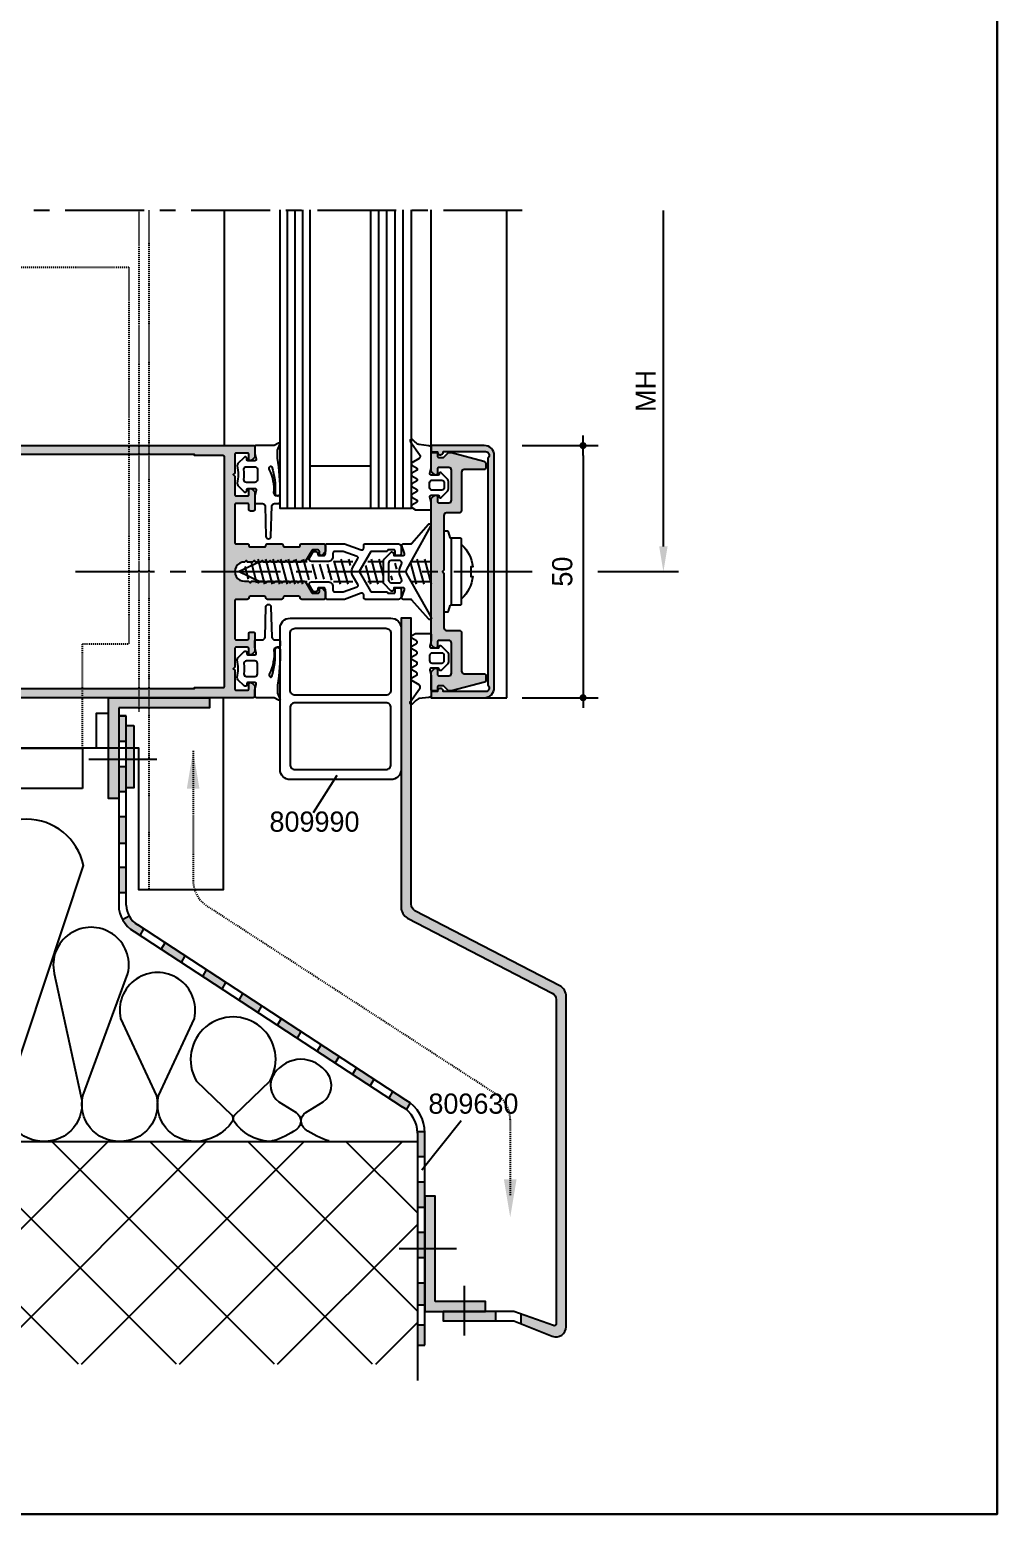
# Model space of a CAD drawing. Header units: millimetres. Extents: x -153 to 2280, y 0 to 724.
# Drawn here: x 1264 to 1360, y 397 to 544.2 of the extents above; entities that cross this region are included whole.
import ezdxf

# ---------------------------------------------------------------- set-up
doc = ezdxf.new("R2010")
doc.units = ezdxf.units.MM
doc.header["$LTSCALE"] = 0.025
doc.header["$MEASUREMENT"] = 0
doc.linetypes.add('CENTER', pattern=[2, 1.25, -0.25, 0.25, -0.25])
doc.linetypes.add('HIDDEN', pattern=[0.375, 0.25, -0.125])
doc.layers.get('0').update_dxf_attribs({"lineweight": 5})
for name, color, linetype in [('ASSI', 1, 'CENTER'), ('FILL', 253, 'Continuous'), ('FINE', 7, 'Continuous'), ('GOMMA', 80, 'Continuous'), ('GROSSA', 8, 'Continuous'), ('MARCHIO', 7, 'Continuous'), ('MURO', 5, 'Continuous'), ('NASCOSTA', 7, 'HIDDEN'), ('QUOTE', 254, 'Continuous'), ('TESTO', 2, 'Continuous'), ('TRATTEGGI', 140, 'Continuous'), ('VETRO', 140, 'Continuous')]:
    doc.layers.add(name, color=color, linetype=linetype)
doc.styles.add('Aluk Text', font='GOTHIC.TTF')
doc.styles.get("Standard").update_dxf_attribs({"font": 'arial.ttf'})
doc.dimstyles.new('SCALA_1-2$0', dxfattribs={"dimtxt": 2, "dimasz": 1, "dimexe": 1.5, "dimexo": 1.5, "dimgap": 1, "dimtad": 3, "dimlfac": 2, "dimdsep": 46, "dimtxsty": 'Standard', "dimblk1": 'PUNTO', "dimblk2": 'PUNTO', "dimsah": 1, "dimcen": 0, "dimclrt": 2, "dimaunit": 1, "dimadec": 0, "dimazin": 0, "dimtfac": 0.7, "dimtmove": 0, "dimatfit": 3, "dimldrblk": 'PUNTO', "dimfxl": 1, "dimtolj": 2, "dimarcsym": 0})

# ---------------------------------------------------------------- blocks, each defined once
blk = doc.blocks.new('k0855')
at = {"layer": 'GROSSA'}
blk.add_lwpolyline([(11.65, 0.8, -0.414214), (11.15, 0.3), (0.3, 0.3), (0, 0), (-0.3, 0.3), (-11.15, 0.3, -0.414214), (-11.65, 0.8), (-11.65, 3.3, 0.414214), (-12.15, 3.8), (-19.75, 3.8, -0.414214), (-20.25, 4.3), (-20.25, 8.3, 0.414214), (-20.55, 8.6), (-21.6, 8.6, 0.339454), (-21.89, 8.38), (-23.65, 1.8), (-23.65, 1.24), (-22.65, 0.24), (-22.65, -0.7, -0.414214), (-22.95, -1), (-23.5, -1, 0.414214), (-23.65, -1.15), (-23.65, -2.05, 0.414214), (-23.5, -2.2), (-19.97, -2.2, 0.198912), (-19.76, -2.11), (-19.24, -1.59, 0.198912), (-19.15, -1.38), (-19.15, -1.3, 0.414214), (-19.45, -1), (-20.35, -1, -0.414214), (-20.65, -0.7), (-20.65, 1.3, -0.414214), (-20.15, 1.8), (-14.15, 1.8, -0.414214), (-13.65, 1.3), (-13.65, -0.7, -0.414214), (-13.95, -1), (-14.85, -1, 0.414214), (-15.15, -1.3), (-15.15, -1.48, 0.198912), (-15.06, -1.69), (-14.64, -2.11, 0.198912), (-14.43, -2.2), (14.43, -2.2, 0.198912), (14.64, -2.11), (15.06, -1.69, 0.198912), (15.15, -1.48), (15.15, -1.3, 0.414214), (14.85, -1), (13.95, -1, -0.414214), (13.65, -0.7), (13.65, 1.3, -0.414214), (14.15, 1.8), (20.14, 1.8, -0.414214), (20.64, 1.3), (20.64, -0.7, -0.414214), (20.34, -1), (19.44, -1, 0.414214), (19.14, -1.3), (19.14, -1.38, 0.198912), (19.23, -1.59), (19.75, -2.11, 0.198912), (19.96, -2.2), (23.49, -2.2, 0.414214), (23.64, -2.05), (23.64, -1.15, 0.414214), (23.49, -1), (22.94, -1, -0.414214), (22.64, -0.7), (22.64, 0.24), (23.64, 1.24), (23.64, 1.8), (21.91, 8.23, 0.339454), (21.43, 8.6), (20.54, 8.6, 0.414214), (20.24, 8.3), (20.24, 4.3, -0.414214), (19.74, 3.8), (12.15, 3.8, 0.414214), (11.65, 3.3)], format="xyb", close=True, dxfattribs=at)
blk = doc.blocks.new('PUNTO')
blk.add_line((-1, 0), (1, 0))
at = {"const_width": 0.35}
blk.add_lwpolyline([(-0.175, 0, 1), (0.175, 0, 1)], format="xyb", close=True, dxfattribs=at)
blk = doc.blocks.new('*D48')
at = {"layer": 'Defpoints', "color": 0, "transparency": 16777216}
for p in [(1311.37, 502.97), (1311.37, 477.97), (1318.92, 477.97)]:
    blk.add_point(p, dxfattribs=at)
at = {"layer": 'QUOTE', "color": 0, "lineweight": -2, "transparency": 16777216}
for p, q in [((1312.87, 502.97), (1320.42, 502.97)), ((1318.92, 501.97), (1318.92, 478.97)), ((1312.87, 477.97), (1320.42, 477.97))]:
    blk.add_line(p, q, dxfattribs=at)
for p, rotation in [((1318.92, 502.97), 90), ((1318.92, 477.97), 270)]:
    blk.add_blockref('PUNTO', p, dxfattribs=dict(at, rotation=rotation))
at = {"layer": 'QUOTE', "color": 2, "transparency": 16777216, "insert": (1316.87, 490.47), "char_height": 2, "attachment_point": 5, "rotation": 90, "style": 'Aluk Text'}
blk.add_mtext('\\A2;50', dxfattribs=at)

msp = doc.modelspace()

# ---------------------------------------------------------------- hatches: boundary and pattern name
at = {"layer": 'FILL'}
h = msp.add_hatch(color=256, dxfattribs=at)
edge = h.paths.add_edge_path()
edge.add_arc((1293.219, 493.065), 0.155, 1.8558, 88.26418, ccw=False)
edge.add_line((1293.373, 493.07), (1293.373, 492.482))
edge.add_arc((1293.223, 492.482), 0.15, 315, 360, ccw=False)
edge.add_line((1293.329, 492.376), (1293.067, 492.114))
edge.add_arc((1292.945, 492.236), 0.173, 185.31606, 315, ccw=False)
edge.add_line((1292.773, 492.22), (1292.773, 492.47))
edge.add_arc((1292.623, 492.47), 0.15, 360, 450)
edge.add_line((1292.623, 492.62), (1292.139, 492.62))
edge.add_arc((1292.139, 492.47), 0.15, 90, 150)
edge.add_line((1292.009, 492.545), (1291.403, 491.495))
edge.add_line((1291.403, 491.495), (1291.273, 491.42))
edge.add_line((1291.273, 491.42), (1291.225, 491.42))
edge.add_line((1291.225, 491.42), (1291.075, 491.57))
edge.add_line((1291.075, 491.57), (1290.925, 491.42))
edge.add_line((1290.925, 491.42), (1290.428, 491.42))
edge.add_line((1290.428, 491.42), (1290.278, 491.57))
edge.add_line((1290.278, 491.57), (1290.128, 491.42))
edge.add_line((1290.128, 491.42), (1289.633, 491.42))
edge.add_line((1289.633, 491.42), (1289.483, 491.57))
edge.add_line((1289.483, 491.57), (1289.333, 491.42))
edge.add_line((1289.333, 491.42), (1288.838, 491.42))
edge.add_line((1288.838, 491.42), (1288.688, 491.57))
edge.add_line((1288.688, 491.57), (1288.538, 491.42))
edge.add_line((1288.538, 491.42), (1288.043, 491.42))
edge.add_line((1288.043, 491.42), (1287.893, 491.57))
edge.add_line((1287.893, 491.57), (1287.743, 491.42))
edge.add_line((1287.743, 491.42), (1287.248, 491.42))
edge.add_line((1287.248, 491.42), (1287.098, 491.57))
edge.add_line((1287.098, 491.57), (1286.948, 491.42))
edge.add_line((1286.948, 491.42), (1286.453, 491.42))
edge.add_line((1286.453, 491.42), (1286.303, 491.57))
edge.add_line((1286.303, 491.57), (1286.153, 491.42))
edge.add_line((1286.153, 491.42), (1285.658, 491.42))
edge.add_line((1285.658, 491.42), (1285.508, 491.57))
edge.add_line((1285.508, 491.57), (1285.358, 491.419))
edge.add_arc((1285.324, 490.47), 0.95, 87.94461, 272.05539)
edge.add_line((1285.358, 489.52), (1285.756, 489.52))
edge.add_line((1285.756, 489.52), (1285.906, 489.37))
edge.add_line((1285.906, 489.37), (1286.056, 489.52))
edge.add_line((1286.056, 489.52), (1286.551, 489.52))
edge.add_line((1286.551, 489.52), (1286.701, 489.37))
edge.add_line((1286.701, 489.37), (1286.851, 489.52))
edge.add_line((1286.851, 489.52), (1287.346, 489.52))
edge.add_line((1287.346, 489.52), (1287.496, 489.37))
edge.add_line((1287.496, 489.37), (1287.646, 489.52))
edge.add_line((1287.646, 489.52), (1288.141, 489.52))
edge.add_line((1288.141, 489.52), (1288.291, 489.37))
edge.add_line((1288.291, 489.37), (1288.441, 489.52))
edge.add_line((1288.441, 489.52), (1288.936, 489.52))
edge.add_line((1288.936, 489.52), (1289.086, 489.37))
edge.add_line((1289.086, 489.37), (1289.236, 489.52))
edge.add_line((1289.236, 489.52), (1289.731, 489.52))
edge.add_line((1289.731, 489.52), (1289.881, 489.37))
edge.add_line((1289.881, 489.37), (1290.031, 489.52))
edge.add_line((1290.031, 489.52), (1290.526, 489.52))
edge.add_line((1290.526, 489.52), (1290.676, 489.37))
edge.add_line((1290.676, 489.37), (1290.826, 489.52))
edge.add_line((1290.826, 489.52), (1291.273, 489.52))
edge.add_arc((1291.273, 489.37), 0.15, 30, 90, ccw=False)
edge.add_line((1291.403, 489.445), (1292.009, 488.395))
edge.add_arc((1292.139, 488.47), 0.15, 210, 270)
edge.add_line((1292.139, 488.32), (1292.623, 488.32))
edge.add_arc((1292.623, 488.47), 0.15, 270, 360)
edge.add_line((1292.773, 488.47), (1292.773, 488.72))
edge.add_arc((1292.946, 488.703), 0.173, 45.42337, 174.26057, ccw=False)
edge.add_line((1293.067, 488.826), (1293.329, 488.564))
edge.add_arc((1293.223, 488.458), 0.15, 0, 45, ccw=False)
edge.add_line((1293.373, 488.458), (1293.373, 487.87))
edge.add_arc((1293.223, 487.87), 0.15, 270.11656, 360, ccw=False)
edge.add_line((1293.223, 487.72), (1291.022, 487.72))
edge.add_arc((1291.022, 487.87), 0.15, 180, 270, ccw=False)
edge.add_arc((1290.722, 487.87), 0.15, 0, 90)
edge.add_line((1290.722, 488.02), (1289.322, 488.02))
edge.add_arc((1289.322, 487.87), 0.15, 90, 180)
edge.add_arc((1289.022, 487.87), 0.15, -90, 0, ccw=False)
edge.add_line((1289.022, 487.72), (1287.622, 487.72))
edge.add_arc((1287.622, 487.87), 0.15, 180, 270, ccw=False)
edge.add_arc((1287.322, 487.87), 0.15, 0, 90)
edge.add_line((1287.322, 488.02), (1285.923, 488.02))
edge.add_arc((1285.923, 487.87), 0.15, 90, 180)
edge.add_arc((1285.623, 487.87), 0.15, -90, 0, ccw=False)
edge.add_line((1285.623, 487.72), (1284.523, 487.72))
edge.add_arc((1284.523, 487.57), 0.15, 90, 180)
edge.add_line((1284.373, 487.57), (1284.373, 483.87))
edge.add_arc((1284.523, 483.87), 0.15, 180, 270)
edge.add_line((1284.523, 483.72), (1285.623, 483.72))
edge.add_arc((1285.623, 483.87), 0.15, 270, 360)
edge.add_line((1285.773, 483.87), (1285.773, 484.32))
edge.add_arc((1285.923, 484.32), 0.15, 90, 180, ccw=False)
edge.add_line((1285.923, 484.47), (1286.223, 484.47))
edge.add_arc((1286.223, 484.32), 0.15, 0, 90, ccw=False)
edge.add_line((1286.373, 484.32), (1286.373, 482.632))
edge.add_arc((1286.223, 482.632), 0.15, 315, 360, ccw=False)
edge.add_line((1286.329, 482.526), (1286.067, 482.264))
edge.add_arc((1285.961, 482.37), 0.15, 270, 315, ccw=False)
edge.add_line((1285.961, 482.22), (1285.923, 482.22))
edge.add_arc((1285.923, 482.37), 0.15, 180, 270, ccw=False)
edge.add_line((1285.773, 482.37), (1285.773, 482.82))
edge.add_arc((1285.623, 482.82), 0.15, 0, 90)
edge.add_line((1285.623, 482.97), (1284.523, 482.97))
edge.add_arc((1284.523, 482.82), 0.15, 90, 180)
edge.add_line((1284.373, 482.82), (1284.373, 480.994))
edge.add_line((1284.373, 480.994), (1284.223, 480.845))
edge.add_line((1284.223, 480.845), (1284.373, 480.696))
edge.add_line((1284.373, 480.696), (1284.373, 478.87))
edge.add_arc((1284.523, 478.87), 0.15, 180, 270)
edge.add_line((1284.523, 478.72), (1285.623, 478.72))
edge.add_arc((1285.623, 478.87), 0.15, 270, 360)
edge.add_line((1285.773, 478.87), (1285.773, 479.32))
edge.add_arc((1285.923, 479.32), 0.15, 90, 180, ccw=False)
edge.add_line((1285.923, 479.47), (1285.961, 479.47))
edge.add_arc((1285.961, 479.32), 0.15, 45, 90, ccw=False)
edge.add_line((1286.067, 479.426), (1286.329, 479.164))
edge.add_arc((1286.223, 479.058), 0.15, 0, 45, ccw=False)
edge.add_line((1286.373, 479.058), (1286.373, 478.12))
edge.add_arc((1286.223, 478.12), 0.15, -90, 0, ccw=False)
edge.add_line((1286.223, 477.97), (1231.873, 477.97))
edge.add_arc((1231.873, 478.47), 0.5, 180, 270, ccw=False)
edge.add_line((1231.373, 478.47), (1231.373, 502.47))
edge.add_arc((1231.873, 502.47), 0.5, 90, 180, ccw=False)
edge.add_line((1231.873, 502.97), (1286.223, 502.97))
edge.add_arc((1286.223, 502.82), 0.15, 0, 90, ccw=False)
edge.add_line((1286.373, 502.82), (1286.373, 501.882))
edge.add_arc((1286.223, 501.882), 0.15, -45, 0, ccw=False)
edge.add_line((1286.329, 501.776), (1286.067, 501.514))
edge.add_arc((1285.961, 501.62), 0.15, 270, 315, ccw=False)
edge.add_line((1285.961, 501.47), (1285.923, 501.47))
edge.add_arc((1285.923, 501.62), 0.15, 180, 270, ccw=False)
edge.add_line((1285.773, 501.62), (1285.773, 502.07))
edge.add_arc((1285.623, 502.07), 0.15, 0, 90)
edge.add_line((1285.623, 502.22), (1284.523, 502.22))
edge.add_arc((1284.523, 502.07), 0.15, 90, 180)
edge.add_line((1284.373, 502.07), (1284.373, 500.244))
edge.add_line((1284.373, 500.244), (1284.223, 500.095))
edge.add_line((1284.223, 500.095), (1284.373, 499.946))
edge.add_line((1284.373, 499.946), (1284.373, 498.12))
edge.add_arc((1284.523, 498.12), 0.15, 180, 270)
edge.add_line((1284.523, 497.97), (1285.623, 497.97))
edge.add_arc((1285.623, 498.12), 0.15, 270, 360)
edge.add_line((1285.773, 498.12), (1285.773, 498.57))
edge.add_arc((1285.923, 498.57), 0.15, 90, 180, ccw=False)
edge.add_line((1285.923, 498.72), (1285.961, 498.72))
edge.add_arc((1285.961, 498.57), 0.15, 45, 90, ccw=False)
edge.add_line((1286.067, 498.676), (1286.329, 498.414))
edge.add_arc((1286.223, 498.308), 0.15, 0, 45, ccw=False)
edge.add_line((1286.373, 498.308), (1286.373, 496.62))
edge.add_arc((1286.223, 496.62), 0.15, -90, 0, ccw=False)
edge.add_line((1286.223, 496.47), (1285.923, 496.47))
edge.add_arc((1285.923, 496.62), 0.15, 180, 270, ccw=False)
edge.add_line((1285.773, 496.62), (1285.773, 497.07))
edge.add_arc((1285.623, 497.07), 0.15, 0, 90)
edge.add_line((1285.623, 497.22), (1284.523, 497.22))
edge.add_arc((1284.523, 497.07), 0.15, 90, 180)
edge.add_line((1284.373, 497.07), (1284.373, 493.37))
edge.add_arc((1284.523, 493.37), 0.15, 180, 270)
edge.add_line((1284.523, 493.22), (1285.623, 493.22))
edge.add_arc((1285.623, 493.07), 0.15, 0, 90, ccw=False)
edge.add_arc((1285.923, 493.07), 0.15, 180, 270)
edge.add_line((1285.923, 492.92), (1287.322, 492.92))
edge.add_arc((1287.322, 493.07), 0.15, 270, 360)
edge.add_arc((1287.622, 493.07), 0.15, 90, 180, ccw=False)
edge.add_line((1287.622, 493.22), (1289.022, 493.22))
edge.add_arc((1289.022, 493.07), 0.15, 0, 90, ccw=False)
edge.add_arc((1289.322, 493.07), 0.15, 180, 270)
edge.add_line((1289.322, 492.92), (1290.722, 492.92))
edge.add_arc((1290.722, 493.07), 0.15, 270, 360)
edge.add_arc((1291.022, 493.07), 0.15, 90, 180, ccw=False)
edge.add_line((1291.022, 493.22), (1293.223, 493.22))
edge.add_line((1293.223, 493.22), (1293.223, 493.22))
edge = h.paths.add_edge_path(flags=16)
edge.add_line((1232.523, 478.97), (1233.973, 478.97))
edge.add_arc((1233.973, 479.12), 0.15, 270, 360)
edge.add_line((1234.123, 479.12), (1234.123, 480.32))
edge.add_arc((1234.273, 480.32), 0.15, 90, 180, ccw=False)
edge.add_line((1234.273, 480.47), (1234.723, 480.47))
edge.add_arc((1234.723, 480.32), 0.15, 0, 90, ccw=False)
edge.add_line((1234.873, 480.32), (1234.873, 479.12))
edge.add_arc((1235.023, 479.12), 0.15, 180, 270)
edge.add_line((1235.023, 478.97), (1237.873, 478.97))
edge.add_line((1237.873, 478.97), (1237.873, 478.87))
edge.add_line((1237.873, 478.87), (1257.623, 478.87))
edge.add_line((1257.623, 478.87), (1257.623, 478.97))
edge.add_line((1257.623, 478.97), (1260.623, 478.97))
edge.add_line((1260.623, 478.97), (1260.623, 478.87))
edge.add_line((1260.623, 478.87), (1280.373, 478.87))
edge.add_line((1280.373, 478.87), (1280.373, 478.97))
edge.add_line((1280.373, 478.97), (1283.223, 478.97))
edge.add_arc((1283.223, 479.12), 0.15, 270, 360)
edge.add_line((1283.373, 479.12), (1283.373, 501.82))
edge.add_arc((1283.223, 501.82), 0.15, 0, 90)
edge.add_line((1283.223, 501.97), (1280.373, 501.97))
edge.add_line((1280.373, 501.97), (1280.373, 502.07))
edge.add_line((1280.373, 502.07), (1260.623, 502.07))
edge.add_line((1260.623, 502.07), (1260.623, 501.97))
edge.add_line((1260.623, 501.97), (1257.623, 501.97))
edge.add_line((1257.623, 501.97), (1257.623, 502.07))
edge.add_line((1257.623, 502.07), (1237.873, 502.07))
edge.add_line((1237.873, 502.07), (1237.873, 501.97))
edge.add_line((1237.873, 501.97), (1235.023, 501.97))
edge.add_arc((1235.023, 501.82), 0.15, 90, 180)
edge.add_line((1234.873, 501.82), (1234.873, 500.62))
edge.add_arc((1234.723, 500.62), 0.15, -90, 0, ccw=False)
edge.add_line((1234.723, 500.47), (1234.273, 500.47))
edge.add_arc((1234.273, 500.62), 0.15, 180, 270, ccw=False)
edge.add_line((1234.123, 500.62), (1234.123, 501.82))
edge.add_arc((1233.973, 501.82), 0.15, 0, 90)
edge.add_line((1233.973, 501.97), (1232.523, 501.97))
edge.add_arc((1232.523, 501.82), 0.15, 90, 180)
edge.add_line((1232.373, 501.82), (1232.373, 479.12))
edge.add_arc((1232.523, 479.12), 0.15, 180, 270)
h = msp.add_hatch(color=256, dxfattribs=at)
edge = h.paths.add_edge_path()
edge.add_line((1305.061, 502.376), (1309.246, 502.37))
edge.add_arc((1309.246, 501.995), 0.375, -53.1301, 90, ccw=False)
edge.add_line((1309.471, 501.695), (1309.471, 479.245))
edge.add_arc((1309.246, 478.945), 0.375, -90, 53.1301, ccw=False)
edge.add_line((1309.246, 478.57), (1305.061, 478.567))
edge.add_arc((1304.772, 478.599), 0.292, 353.73536, 542.06934)
edge.add_line((1304.48, 478.588), (1303.872, 478.566))
edge.add_line((1303.872, 478.566), (1303.872, 477.967))
edge.add_line((1303.872, 477.967), (1309.121, 477.966))
edge.add_arc((1309.121, 478.966), 1, 269.98677, 360)
edge.add_line((1310.121, 478.966), (1310.121, 501.974))
edge.add_arc((1309.121, 501.974), 1, 0, 89.97082)
edge.add_line((1309.121, 502.974), (1303.872, 502.977))
edge.add_line((1303.872, 502.977), (1303.872, 502.377))
edge.add_line((1303.872, 502.377), (1304.48, 502.355))
edge.add_arc((1304.772, 502.344), 0.292, 177.88825, 366.22223)
h = msp.add_hatch(color=256, dxfattribs=at)
edge = h.paths.add_edge_path()
edge.add_arc((1305.372, 496.045), 0.25, 90, 180)
edge.add_line((1305.122, 496.045), (1305.122, 490.62))
edge.add_line((1305.122, 490.62), (1304.972, 490.47))
edge.add_line((1304.972, 490.47), (1305.122, 490.32))
edge.add_line((1305.122, 490.32), (1305.122, 484.895))
edge.add_arc((1305.372, 484.895), 0.25, 180, 270)
edge.add_line((1305.372, 484.645), (1306.622, 484.645))
edge.add_arc((1306.622, 484.395), 0.25, 0, 90, ccw=False)
edge.add_line((1306.872, 484.395), (1306.872, 480.595))
edge.add_arc((1307.122, 480.595), 0.25, 180, 270)
edge.add_line((1307.122, 480.345), (1309.122, 480.345))
edge.add_arc((1309.122, 480.195), 0.15, 0, 90, ccw=False)
edge.add_line((1309.272, 480.195), (1309.272, 479.671))
edge.add_arc((1309.122, 479.671), 0.15, -75, 0, ccw=False)
edge.add_line((1309.161, 479.526), (1305.872, 478.645))
edge.add_line((1305.872, 478.645), (1305.595, 478.645))
edge.add_line((1305.595, 478.645), (1305.095, 479.145))
edge.add_line((1305.095, 479.145), (1304.622, 479.145))
edge.add_arc((1304.622, 478.995), 0.15, 90, 180)
edge.add_line((1304.472, 478.995), (1304.472, 478.72))
edge.add_arc((1304.397, 478.72), 0.075, -90, 0, ccw=False)
edge.add_line((1304.397, 478.645), (1303.947, 478.645))
edge.add_arc((1303.947, 478.72), 0.075, 180, 270, ccw=False)
edge.add_line((1303.872, 478.72), (1303.872, 480.483))
edge.add_arc((1304.022, 480.483), 0.15, 135, 180, ccw=False)
edge.add_line((1303.916, 480.589), (1304.178, 480.851))
edge.add_arc((1304.284, 480.745), 0.15, 90, 135, ccw=False)
edge.add_line((1304.284, 480.895), (1304.322, 480.895))
edge.add_arc((1304.322, 480.745), 0.15, 0, 90, ccw=False)
edge.add_line((1304.472, 480.745), (1304.472, 480.295))
edge.add_arc((1304.622, 480.295), 0.15, 180, 270)
edge.add_line((1304.622, 480.145), (1305.622, 480.145))
edge.add_arc((1305.622, 480.395), 0.25, 270, 360)
edge.add_line((1305.872, 480.395), (1305.872, 483.395))
edge.add_arc((1305.622, 483.395), 0.25, 0, 90)
edge.add_line((1305.622, 483.645), (1304.622, 483.645))
edge.add_arc((1304.622, 483.495), 0.15, 90, 180)
edge.add_line((1304.472, 483.495), (1304.472, 483.045))
edge.add_arc((1304.322, 483.045), 0.15, -90, 0, ccw=False)
edge.add_line((1304.322, 482.895), (1304.234, 482.895))
edge.add_arc((1304.234, 483.045), 0.15, 225, 270, ccw=False)
edge.add_line((1304.128, 482.939), (1303.916, 483.151))
edge.add_arc((1304.022, 483.257), 0.15, 180, 225, ccw=False)
edge.add_line((1303.872, 483.257), (1303.872, 497.683))
edge.add_arc((1304.022, 497.683), 0.15, 135, 180, ccw=False)
edge.add_line((1303.916, 497.789), (1304.128, 498.001))
edge.add_arc((1304.234, 497.895), 0.15, 90, 135, ccw=False)
edge.add_line((1304.234, 498.045), (1304.322, 498.045))
edge.add_arc((1304.322, 497.895), 0.15, 0, 90, ccw=False)
edge.add_line((1304.472, 497.895), (1304.472, 497.445))
edge.add_arc((1304.622, 497.445), 0.15, 180, 270)
edge.add_line((1304.622, 497.295), (1305.622, 497.295))
edge.add_arc((1305.622, 497.545), 0.25, 270, 360)
edge.add_line((1305.872, 497.545), (1305.872, 500.539))
edge.add_arc((1305.622, 500.539), 0.25, 0, 90)
edge.add_line((1305.622, 500.789), (1304.622, 500.789))
edge.add_arc((1304.622, 500.639), 0.15, 90, 180)
edge.add_line((1304.472, 500.639), (1304.472, 500.189))
edge.add_arc((1304.322, 500.189), 0.15, 270, 360, ccw=False)
edge.add_line((1304.322, 500.039), (1304.284, 500.039))
edge.add_arc((1304.284, 500.189), 0.15, 225, 270, ccw=False)
edge.add_line((1304.178, 500.082), (1303.916, 500.345))
edge.add_arc((1304.022, 500.451), 0.15, 180, 225, ccw=False)
edge.add_line((1303.872, 500.451), (1303.872, 502.214))
edge.add_arc((1303.947, 502.214), 0.075, 90, 180, ccw=False)
edge.add_line((1303.947, 502.289), (1304.397, 502.289))
edge.add_arc((1304.397, 502.214), 0.075, 0, 90, ccw=False)
edge.add_line((1304.472, 502.214), (1304.472, 501.939))
edge.add_arc((1304.622, 501.939), 0.15, 180, 270)
edge.add_line((1304.622, 501.789), (1305.095, 501.789))
edge.add_line((1305.095, 501.789), (1305.595, 502.289))
edge.add_line((1305.595, 502.289), (1305.872, 502.289))
edge.add_line((1305.872, 502.289), (1309.087, 501.427))
edge.add_arc((1309.022, 501.186), 0.25, 0, 75, ccw=False)
edge.add_line((1309.272, 501.186), (1309.272, 500.739))
edge.add_arc((1309.122, 500.739), 0.15, 270, 360, ccw=False)
edge.add_line((1309.122, 500.589), (1307.122, 500.589))
edge.add_arc((1307.122, 500.339), 0.25, 90, 180)
edge.add_line((1306.872, 500.339), (1306.872, 496.545))
edge.add_arc((1306.622, 496.545), 0.25, -90, 0, ccw=False)
edge.add_line((1306.622, 496.295), (1305.372, 496.295))
h = msp.add_hatch(color=256, dxfattribs=at)
edge = h.paths.add_edge_path()
edge.add_line((1312.746, 416.867), (1312.746, 415.916))
edge.add_line((1312.746, 415.916), (1315.873, 414.663))
edge.add_arc((1316.245, 415.591), 1, 248.17202, 360)
edge.add_line((1317.245, 415.591), (1317.245, 448.325))
edge.add_arc((1315.995, 448.325), 1.25, 0, 60.38717)
edge.add_line((1316.613, 449.412), (1302.252, 456.845))
edge.add_arc((1302.622, 457.497), 0.75, 180, 240.38717, ccw=False)
edge.add_line((1301.872, 457.497), (1301.872, 485.85))
edge.add_line((1301.872, 485.85), (1300.872, 485.85))
edge.add_line((1300.872, 485.85), (1300.872, 457.206))
edge.add_arc((1302.122, 457.206), 1.25, 180, 240.38717)
edge.add_line((1301.505, 456.119), (1315.866, 448.686))
edge.add_arc((1315.495, 448.034), 0.75, 0, 60.38717, ccw=False)
edge.add_line((1316.245, 448.034), (1316.245, 415.895))
edge.add_arc((1316.045, 415.895), 0.2, 250.2494, 360, ccw=False)
edge.add_line((1315.977, 415.707), (1312.746, 416.867))
h.paths.add_polyline_path([(1310.246, 416.19), (1310.246, 417.112), (1305.062, 417.112), (1305.062, 416.19)])
for points in [[(1272.873, 476.97), (1272.873, 467.97), (1271.873, 467.97), (1271.873, 477.97), (1281.873, 477.97), (1281.873, 476.97)], [(1274.373, 475.228), (1274.373, 469.02), (1273.623, 469.02), (1273.623, 475.228)], [(1304.245, 418.112), (1304.245, 428.554), (1303.245, 428.554), (1303.245, 417.112), (1309.246, 417.112), (1309.246, 418.112)]]:
    msp.add_hatch(color=256, dxfattribs=at).paths.add_polyline_path(points)
h = msp.add_hatch(dxfattribs=at)
h.set_pattern_fill('ANSI37', color=256, scale=55, style=0)
h.set_pattern_definition([(45, (2479.511, 844.38), (-4.86136, 4.86136), []), (135, (2479.511, 844.38), (-4.86136, -4.86136), [])])
h.paths.add_polyline_path([(1179.165, 433.967), (1179.165, 411.874), (1302.495, 411.874), (1302.495, 433.967)])
at = {"layer": 'FINE'}
h = msp.add_hatch(color=256, dxfattribs=at)
h.paths.add_polyline_path([(1273.623, 476.156), (1272.873, 476.156), (1272.873, 473.656), (1273.623, 473.656), (1273.623, 473.792)])
h.paths.add_polyline_path([(1273.623, 471.156), (1272.873, 471.156), (1272.873, 468.656), (1273.623, 468.656)])
h.paths.add_polyline_path([(1273.623, 466.175), (1272.873, 466.175), (1272.873, 463.549), (1273.623, 463.549)])
h.paths.add_polyline_path([(1273.623, 461.154), (1272.873, 461.154), (1272.873, 458.654), (1273.623, 458.654)])
h.paths.add_polyline_path([(1274.761, 455.45, -0.1357996), (1273.914, 456.3), (1273.26, 455.931, 0.1357996), (1274.39, 454.798), (1274.999, 454.4), (1275.37, 455.052)])
h.paths.add_polyline_path([(1277.469, 453.679), (1277.098, 453.027), (1279.11, 451.712), (1279.48, 452.364)])
h.paths.add_polyline_path([(1281.595, 450.981), (1281.224, 450.329), (1283.133, 449.081), (1283.504, 449.733)])
h.paths.add_polyline_path([(1285.189, 448.631), (1284.818, 447.979), (1286.701, 446.748), (1287.072, 447.4)])
h.paths.add_polyline_path([(1288.998, 446.14), (1288.628, 445.488), (1290.594, 444.203), (1290.964, 444.855)])
h = msp.add_hatch(color=256, dxfattribs=at)
h.paths.add_polyline_path([(1292.94, 443.563), (1292.569, 442.911), (1294.353, 441.744), (1294.724, 442.397)])
h.paths.add_polyline_path([(1296.442, 441.273), (1296.072, 440.621), (1297.82, 439.477), (1298.191, 440.129)])
h.paths.add_polyline_path([(1300.05, 438.914), (1299.679, 438.262), (1300.977, 437.413, -0.0458281), (1301.428, 437.099), (1301.803, 437.76, 0.0365788), (1301.348, 438.065)])
h.paths.add_polyline_path([(1303.245, 434.805, 0.0104119), (1303.242, 434.961), (1302.491, 434.961, -0.0130173), (1302.495, 434.805), (1302.495, 432.461), (1303.245, 432.461)])
h.paths.add_polyline_path([(1303.245, 429.961), (1302.495, 429.961), (1302.495, 427.461), (1303.245, 427.461)])
h.paths.add_polyline_path([(1303.245, 424.961), (1302.495, 424.961), (1302.495, 422.461), (1303.245, 422.461)])
h.paths.add_polyline_path([(1303.245, 419.961), (1302.495, 419.961), (1302.495, 417.78), (1303.245, 417.78)])
msp.add_hatch(color=256, dxfattribs=at).paths.add_polyline_path([(1303.245, 415.78), (1302.495, 415.78), (1302.495, 413.78), (1303.245, 413.78)])

# ---------------------------------------------------------------- linework, layer by layer
at = {"layer": 'ASSI', "ltscale": 250}
for p, q in [((1312.887, 526.286), (1228.872, 526.286)), ((1268.598, 490.47), (1313.859, 490.47)), ((1269.92, 471.866), (1276.667, 471.866)), ((1306.367, 423.333), (1300.67, 423.333)), ((1307.154, 414.732), (1307.154, 419.661))]:
    msp.add_line(p, q, dxfattribs=at)
at = {"layer": 'FINE'}
for p, q in [((1283.373, 502.97), (1283.373, 526.348)), ((1303.872, 502.977), (1303.872, 526.348)), ((1311.372, 477.966), (1311.372, 526.348)), ((1305.829, 493.77), (1305.829, 487.17)), ((1287.367, 489.22), (1286.697, 491.72)), ((1288.117, 489.22), (1287.447, 491.72)), ((1288.867, 489.22), (1288.197, 491.72)), ((1289.617, 489.22), (1288.947, 491.72)), ((1290.367, 489.22), (1289.697, 491.72)), ((1291.117, 489.22), (1290.447, 491.72)), ((1291.751, 489.654), (1291.197, 491.72)), ((1295.617, 489.22), (1294.947, 491.72)), ((1295.872, 491.068), (1295.697, 491.72)), ((1298.617, 489.22), (1297.947, 491.72)), ((1299.14, 490.066), (1298.697, 491.72)), ((1303.156, 489.22), (1302.486, 491.72)), ((1303.906, 489.22), (1303.236, 491.72)), ((1285.731, 489.727), (1285.4, 490.961)), ((1286.585, 489.338), (1286.037, 491.384)), ((1292.483, 489.72), (1292.081, 491.22)), ((1293.233, 489.72), (1292.831, 491.22)), ((1294.012, 489.611), (1293.581, 491.22)), ((1294.867, 489.22), (1294.243, 491.547)), ((1297.867, 489.22), (1297.365, 491.092)), ((1300.464, 490.723), (1300.304, 491.32)), ((1302.406, 489.22), (1301.815, 491.426)), ((1300.01, 489.62), (1299.89, 490.066)), ((1309.121, 477.966), (1311.372, 477.966))]:
    msp.add_line(p, q, dxfattribs=at)
for points in [[(1305.122, 486.47), (1305.47, 486.47, 0.330962), (1305.566, 486.541), (1305.734, 487.099, -0.330962), (1305.829, 487.17), (1306.772, 487.17, 0.4142136), (1306.872, 487.27), (1306.872, 490.47), (1306.872, 493.67, 0.4142136), (1306.772, 493.77), (1305.829, 493.77, -0.330962), (1305.734, 493.841), (1305.566, 494.399, 0.330962), (1305.47, 494.47), (1305.122, 494.47)], [(1306.872, 493.17, -0.1708493), (1307.991, 490.949), (1307.783, 490.949), (1307.783, 489.99), (1307.991, 489.99, -0.1708493), (1306.872, 487.77, -0.1708493)]]:
    msp.add_lwpolyline(points, format="xyb", dxfattribs=at)
for points in [[(1291.565, 489.47), (1286.859, 489.47), (1284.74, 490.47), (1286.859, 491.47), (1291.565, 491.47)], [(1294.182, 491.47), (1296.103, 491.47)], [(1297.583, 491.47), (1299.14, 491.47)], [(1301.839, 491.47), (1303.872, 491.47)], [(1296.103, 489.47), (1294.182, 489.47)], [(1299.14, 489.47), (1297.583, 489.47)], [(1303.872, 489.47), (1301.849, 489.47)], [(1283.244, 477.852), (1283.244, 458.902), (1274.873, 458.902), (1274.873, 472.967), (1230.872, 472.967), (1230.872, 482.508)], [(1271.872, 476.404), (1270.622, 476.404), (1270.622, 472.967)]]:
    msp.add_lwpolyline(points, dxfattribs=at)
for points in [[(1279.628, 468.954), (1280.878, 468.954), (1280.253, 472.704)], [(1311.071, 430.199), (1312.321, 430.199), (1311.696, 426.449)]]:
    msp.add_solid(points, dxfattribs=at)
at = {"layer": 'GOMMA'}
for p, q in [((1272.873, 476.156), (1273.623, 476.156)), ((1273.623, 476.156), (1272.873, 476.156)), ((1272.873, 476.156), (1272.873, 457.406)), ((1273.623, 457.406), (1273.623, 476.156)), ((1272.873, 473.656), (1273.623, 473.656)), ((1272.873, 471.156), (1273.623, 471.156)), ((1272.873, 468.656), (1273.623, 468.656)), ((1272.873, 466.175), (1273.623, 466.175)), ((1272.873, 463.549), (1273.623, 463.549)), ((1272.873, 461.154), (1273.623, 461.154)), ((1272.873, 458.654), (1273.623, 458.654)), ((1273.914, 456.3), (1273.26, 455.931)), ((1301.348, 438.065), (1274.761, 455.45)), ((1274.999, 454.4), (1275.37, 455.052)), ((1274.39, 454.798), (1300.977, 437.413)), ((1277.098, 453.027), (1277.469, 453.679)), ((1279.11, 451.712), (1279.48, 452.364)), ((1281.224, 450.329), (1281.595, 450.981)), ((1283.133, 449.081), (1283.504, 449.733)), ((1284.818, 447.979), (1285.189, 448.631)), ((1286.701, 446.748), (1287.072, 447.4)), ((1288.628, 445.488), (1288.998, 446.14)), ((1290.594, 444.203), (1290.964, 444.855)), ((1292.569, 442.911), (1292.94, 443.563)), ((1294.353, 441.744), (1294.724, 442.397)), ((1296.072, 440.621), (1296.442, 441.273)), ((1297.82, 439.477), (1298.191, 440.129)), ((1299.679, 438.262), (1300.05, 438.914)), ((1301.428, 437.099), (1301.823, 437.795)), ((1302.491, 434.961), (1303.245, 434.961)), ((1302.495, 434.805), (1302.495, 413.78)), ((1303.245, 413.78), (1303.245, 434.805)), ((1302.491, 432.461), (1303.245, 432.461)), ((1302.491, 429.961), (1303.245, 429.961)), ((1302.491, 427.461), (1303.245, 427.461)), ((1302.491, 424.961), (1303.245, 424.961)), ((1302.491, 422.461), (1303.245, 422.461)), ((1302.491, 419.961), (1303.245, 419.961)), ((1302.495, 417.78), (1303.245, 417.78)), ((1302.495, 415.78), (1303.245, 415.78)), ((1302.495, 413.78), (1303.245, 413.78))]:
    msp.add_line(p, q, dxfattribs=at)
for points in [[(1303.872, 496.742), (1303.872, 497.267, 0.0400852), (1303.867, 497.331), (1303.727, 497.853, -0.4931454), (1303.872, 498.042), (1304.561, 498.042, -0.3888787), (1304.661, 497.95), (1304.667, 497.883, 0.6370703), (1304.837, 497.821), (1305.499, 498.483, 0.1989124), (1305.572, 498.66), (1305.572, 499.423, 0.1989124), (1305.499, 499.6), (1304.837, 500.262, 0.6370703), (1304.667, 500.2), (1304.661, 500.133, -0.3888787), (1304.561, 500.042), (1303.872, 500.042, -0.4931454), (1303.727, 500.23), (1303.872, 500.771), (1303.872, 502.692, 0.4142136), (1303.622, 502.942), (1302.632, 503.06, -0.0754671), (1302.251, 503.337), (1301.972, 503.604, 0.8769765), (1301.812, 503.354), (1302.692, 502.09, -0.5220051), (1302.657, 501.682), (1301.947, 501.272, 0.5773503), (1301.947, 501.012), (1302.407, 500.747, -0.5773503), (1302.407, 500.487), (1301.947, 500.222, 0.5773503), (1301.947, 499.962), (1302.407, 499.697, -0.5773503), (1302.407, 499.437), (1301.947, 499.172, 0.5773503), (1301.947, 498.912), (1302.407, 498.646, -0.5773503), (1302.407, 498.387), (1301.947, 498.121, 0.5773503), (1301.947, 497.862), (1302.407, 497.596, -0.5773503), (1302.407, 497.336), (1301.947, 497.071, 0.5773503), (1301.947, 496.811), (1302.293, 496.612, 0.1316525), (1302.368, 496.592), (1303.722, 496.592, 0.4142136)], [(1285.317, 498.388, 0.6370703), (1285.572, 498.481), (1285.585, 498.628, -0.3888787), (1285.685, 498.72), (1286.373, 498.72, -0.4931454), (1286.518, 498.531), (1286.373, 497.99), (1286.373, 497.37, 0.4142136), (1286.523, 497.22), (1287.131, 497.22, -0.4052433), (1287.381, 496.977), (1287.474, 493.962, 0.9697392), (1287.973, 493.962), (1288.066, 496.977, -0.4052433), (1288.316, 497.22), (1288.723, 497.22, 0.4142136), (1288.873, 497.37), (1288.873, 497.82, 0.4142136), (1288.723, 497.97), (1288.573, 497.97, -0.4142136), (1288.273, 498.27, 0.1286776), (1287.84, 500.573, -0.3865361), (1287.895, 500.904, -0.5226703), (1288.052, 500.857, -0.097794), (1288.376, 498.224, 1.0114688), (1288.876, 498.237, 0.0438089), (1288.623, 501.716), (1288.623, 502.523), (1288.865, 503.08, 0.7195149), (1288.724, 503.207), (1288.305, 502.97), (1286.523, 502.97, 0.4142136), (1286.373, 502.82), (1286.373, 502.219, 0.0655435), (1286.378, 502.18), (1286.518, 501.659, -0.4931454), (1286.373, 501.47), (1285.685, 501.47, -0.3888787), (1285.585, 501.561), (1285.572, 501.708, 0.6370703), (1285.317, 501.801), (1284.701, 501.186, 0.2448502), (1284.632, 500.966, -0.0877772), (1284.632, 499.224, 0.2448502), (1284.701, 499.003)], [(1286.373, 500.87, -0.4142136), (1286.623, 500.62), (1286.623, 499.57, -0.4142136), (1286.373, 499.32), (1285.535, 499.32, -0.4410091), (1285.286, 499.592, 0.0453369), (1285.286, 500.597, -0.4410091), (1285.535, 500.87)], [(1304.907, 498.542), (1303.956, 498.542, -0.4142136), (1303.706, 498.792), (1303.706, 499.292, -0.4142136), (1303.956, 499.542), (1304.907, 499.542, -0.4410091), (1305.156, 499.269), (1305.156, 498.814, -0.4410091)], [(1301.4, 490.681, 0.2216947), (1301.4, 490.258), (1303.839, 485.971, -1.0913085), (1303.603, 485.787), (1301.953, 487.651, 0.2539676), (1301.827, 487.72), (1301.09, 487.72, -0.5205671), (1300.949, 487.921), (1301.221, 488.668, 0.5205671), (1301.08, 488.87), (1300.14, 488.87), (1300.122, 488.657, -0.6370703), (1299.866, 488.564), (1299.184, 489.246, -0.1989124), (1299.14, 489.352), (1299.14, 491.588, -0.1989124), (1299.184, 491.694), (1299.866, 492.376, -0.6370703), (1300.122, 492.283), (1300.14, 492.07), (1301.08, 492.07, 0.5205671), (1301.221, 492.271), (1300.949, 493.018, -0.5205671), (1301.09, 493.22), (1301.827, 493.22, 0.2539676), (1301.953, 493.288), (1303.552, 495.153, -1.0913085), (1303.787, 494.969)], [(1292.426, 488.47), (1292.248, 488.47, -0.2610883), (1292.121, 488.541), (1291.782, 489.095, -0.5773503), (1291.998, 489.47), (1293.623, 489.47, -0.4142136), (1294.123, 488.97), (1294.123, 488.62, 0.4142136), (1294.273, 488.47), (1295.143, 488.47), (1296.514, 488.969, 0.4663077), (1296.593, 489.185), (1296.067, 490.095, -0.2679492), (1296.067, 490.845), (1296.593, 491.755, 0.4663077), (1296.514, 491.971), (1295.143, 492.47), (1294.273, 492.47, 0.4142136), (1294.123, 492.32), (1294.123, 491.97, -0.4142136), (1293.623, 491.47), (1291.998, 491.47, -0.5773503), (1291.782, 491.845), (1292.121, 492.398, -0.2610883), (1292.248, 492.47), (1292.426, 492.47, -0.3394543), (1292.571, 492.359), (1292.629, 492.144, 0.3394543), (1292.725, 492.07), (1293.223, 492.07, 0.4142136), (1293.373, 492.22), (1293.373, 493.07, -0.4142136), (1293.523, 493.22), (1295.275, 493.22), (1296.923, 492.62), (1297.023, 492.62, 0.4142136), (1297.173, 492.77), (1297.173, 493.07, -0.4142136), (1297.323, 493.22), (1300.623, 493.22, -0.4142136), (1300.873, 492.97), (1300.873, 492.22, -0.4142136), (1300.723, 492.07), (1300.423, 492.07, -0.4142136), (1300.273, 492.22), (1300.273, 492.545, 0.4142136), (1300.198, 492.62), (1299.598, 492.62, 0.4142136), (1299.523, 492.545, -0.4142136), (1299.448, 492.47), (1297.958, 492.47, 0.2679492), (1297.828, 492.395), (1296.717, 490.47), (1297.828, 488.545, 0.2679492), (1297.958, 488.47), (1299.448, 488.47, -0.4142136), (1299.523, 488.395), (1299.523, 488.395, 0.4142136), (1299.598, 488.32), (1300.198, 488.32, 0.4142136), (1300.273, 488.395), (1300.273, 488.72, -0.4142136), (1300.423, 488.87), (1300.723, 488.87, -0.4142136), (1300.873, 488.72), (1300.873, 487.97, -0.4142136), (1300.623, 487.72), (1297.323, 487.72, -0.4142136), (1297.173, 487.87), (1297.173, 488.17, 0.4142136), (1297.023, 488.32), (1296.923, 488.32), (1295.275, 487.72), (1293.523, 487.72, -0.4142136), (1293.373, 487.87), (1293.373, 488.72, 0.4142136), (1293.223, 488.87), (1292.725, 488.87, 0.3394543), (1292.629, 488.796), (1292.571, 488.581, -0.3394543)], [(1300.705, 491.57), (1299.89, 491.57, 0.4142136), (1299.64, 491.32), (1299.64, 489.62, 0.4142136), (1299.89, 489.37), (1300.705, 489.37, 0.5486188), (1300.932, 489.725), (1300.782, 490.047, -0.2216947), (1300.782, 490.892), (1300.932, 491.214, 0.5486188)], [(1285.317, 482.551, -0.6370703), (1285.572, 482.458), (1285.585, 482.311, 0.3888787), (1285.685, 482.22), (1286.373, 482.22, 0.4931454), (1286.518, 482.409), (1286.373, 482.949), (1286.373, 483.57, -0.4142136), (1286.523, 483.72), (1287.131, 483.72, 0.4052433), (1287.381, 483.962), (1287.474, 486.977, -0.9697392), (1287.973, 486.977), (1288.066, 483.962, 0.4052433), (1288.316, 483.72), (1288.723, 483.72, -0.4142136), (1288.873, 483.57), (1288.873, 483.12, -0.4142136), (1288.723, 482.97), (1288.573, 482.97, 0.4142136), (1288.273, 482.67, -0.1286776), (1287.84, 480.367, 0.3865361), (1287.895, 480.035, 0.5226703), (1288.052, 480.083, 0.097794), (1288.376, 482.716, -1.0114688), (1288.876, 482.703, -0.0438089), (1288.623, 479.223), (1288.623, 478.416), (1288.865, 477.86, -0.7195149), (1288.724, 477.733), (1288.305, 477.97), (1286.523, 477.97, -0.4142136), (1286.373, 478.12), (1286.373, 478.72, -0.0655435), (1286.378, 478.759), (1286.518, 479.281, 0.4931454), (1286.373, 479.47), (1285.685, 479.47, 0.3888787), (1285.585, 479.378), (1285.572, 479.231, -0.6370703), (1285.317, 479.138), (1284.701, 479.753, -0.2448502), (1284.632, 479.974, 0.0877772), (1284.632, 481.716, -0.2448502), (1284.701, 481.936)], [(1289.872, 469.85, -0.4142136), (1288.872, 470.85), (1288.872, 484.85, -0.4142136), (1289.872, 485.85), (1299.872, 485.85, -0.4142136), (1300.872, 484.85), (1300.872, 470.85, -0.4142136), (1299.872, 469.85)], [(1299.872, 484.35), (1299.872, 478.725, -0.4142136), (1299.372, 478.225), (1290.372, 478.225, -0.4142136), (1289.872, 478.725), (1289.872, 484.35, -0.4142136), (1290.372, 484.85), (1299.372, 484.85, -0.4142136)], [(1303.872, 484.198), (1303.872, 483.672, -0.0400852), (1303.867, 483.608), (1303.727, 483.087, 0.4931454), (1303.872, 482.898), (1304.561, 482.898, 0.3888787), (1304.661, 482.989), (1304.667, 483.057, -0.6370703), (1304.837, 483.119), (1305.499, 482.456, -0.1989124), (1305.572, 482.28), (1305.572, 481.516, -0.1989124), (1305.499, 481.339), (1304.837, 480.677, -0.6370703), (1304.667, 480.739), (1304.661, 480.807, 0.3888787), (1304.561, 480.898), (1303.872, 480.898, 0.4931454), (1303.727, 480.709), (1303.872, 480.168), (1303.872, 478.248, -0.4142136), (1303.622, 477.998), (1302.632, 477.88, 0.0754671), (1302.251, 477.603), (1301.972, 477.335, -0.8769765), (1301.812, 477.586), (1302.692, 478.849, 0.5220051), (1302.657, 479.258), (1301.947, 479.667, -0.5773503), (1301.947, 479.927), (1302.407, 480.193, 0.5773503), (1302.407, 480.452), (1301.947, 480.718, -0.5773503), (1301.947, 480.978), (1302.407, 481.243, 0.5773503), (1302.407, 481.503), (1301.947, 481.768, -0.5773503), (1301.947, 482.028), (1302.407, 482.293, 0.5773503), (1302.407, 482.553), (1301.947, 482.818, -0.5773503), (1301.947, 483.078), (1302.407, 483.343, 0.5773503), (1302.407, 483.603), (1301.947, 483.868, -0.5773503), (1301.947, 484.128), (1302.293, 484.328, -0.1316525), (1302.368, 484.348), (1303.722, 484.348, -0.4142136)], [(1286.373, 480.07, 0.4142136), (1286.623, 480.32), (1286.623, 481.37, 0.4142136), (1286.373, 481.62), (1285.535, 481.62, 0.4410091), (1285.286, 481.347, -0.0453369), (1285.286, 480.342, 0.4410091), (1285.535, 480.07)], [(1304.907, 482.398), (1303.956, 482.398, 0.4142136), (1303.706, 482.148), (1303.706, 481.648, 0.4142136), (1303.956, 481.398), (1304.907, 481.398, 0.4410091), (1305.156, 481.67), (1305.156, 482.125, 0.4410091)], [(1299.872, 471.35), (1299.872, 476.975, 0.4142136), (1299.372, 477.475), (1290.372, 477.475, 0.4142136), (1289.872, 476.975), (1289.872, 471.35, 0.4142136), (1290.372, 470.85), (1299.372, 470.85, 0.4142136)]]:
    msp.add_lwpolyline(points, format="xyb", close=True, dxfattribs=at)
for centre, radius, start, end in [((1275.873, 457.406), 3, 180, 240.38717), ((1275.873, 457.406), 2.25, 180, 240.38717), ((1299.495, 434.805), 3, 0, 60.38717), ((1299.495, 434.805), 3.75, 0, 60.38717)]:
    msp.add_arc(centre, radius, start, end, dxfattribs=at)
at = {"layer": 'GROSSA'}
for p, q in [((1310.246, 417.112), (1310.246, 416.19)), ((1312.746, 416.867), (1312.746, 415.916))]:
    msp.add_line(p, q, dxfattribs=at)
for points in [[(1231.873, 502.97), (1286.223, 502.97, -0.4142136), (1286.373, 502.82), (1286.373, 501.882, -0.1989124), (1286.329, 501.776), (1286.067, 501.514, -0.1989124), (1285.961, 501.47), (1285.923, 501.47, -0.4142136), (1285.773, 501.62), (1285.773, 502.07, 0.4142136), (1285.623, 502.22), (1284.523, 502.22, 0.4142136), (1284.373, 502.07), (1284.373, 500.244), (1284.223, 500.095), (1284.373, 499.946), (1284.373, 498.12, 0.4142136), (1284.523, 497.97), (1285.623, 497.97, 0.4142136), (1285.773, 498.12), (1285.773, 498.57, -0.4142136), (1285.923, 498.72), (1285.961, 498.72, -0.1989124), (1286.067, 498.676), (1286.329, 498.414, -0.1989124), (1286.373, 498.308), (1286.373, 496.62, -0.4142136), (1286.223, 496.47), (1285.923, 496.47, -0.4142136), (1285.773, 496.62), (1285.773, 497.07, 0.4142136), (1285.623, 497.22), (1284.523, 497.22, 0.4142136), (1284.373, 497.07), (1284.373, 493.37, 0.4142136), (1284.523, 493.22), (1285.623, 493.22, -0.4142136), (1285.773, 493.07), (1285.773, 493.07, 0.4142136), (1285.923, 492.92), (1287.322, 492.92, 0.4142136), (1287.472, 493.07, -0.4142136), (1287.622, 493.22), (1289.022, 493.22, -0.4142136), (1289.172, 493.07), (1289.172, 493.07, 0.4142136), (1289.322, 492.92), (1290.722, 492.92, 0.4142136), (1290.872, 493.07, -0.4142136), (1291.022, 493.22), (1293.223, 493.22), (1293.223, 493.22, -0.3959703), (1293.373, 493.07), (1293.373, 492.482, -0.1989124), (1293.329, 492.376), (1293.067, 492.114, -0.6351332), (1292.773, 492.22), (1292.773, 492.47, 0.4142136), (1292.623, 492.62), (1292.139, 492.62, 0.2679492), (1292.009, 492.545), (1291.403, 491.495), (1291.273, 491.42), (1291.225, 491.42), (1291.075, 491.57), (1290.925, 491.42), (1290.428, 491.42), (1290.278, 491.57), (1290.128, 491.42), (1289.633, 491.42), (1289.483, 491.57), (1289.333, 491.42), (1288.838, 491.42), (1288.688, 491.57), (1288.538, 491.42), (1288.043, 491.42), (1287.893, 491.57), (1287.743, 491.42), (1287.248, 491.42), (1287.098, 491.57), (1286.948, 491.42), (1286.453, 491.42), (1286.303, 491.57), (1286.153, 491.42), (1285.658, 491.42), (1285.508, 491.57), (1285.358, 491.419, 1.0365325), (1285.358, 489.52), (1285.756, 489.52), (1285.906, 489.37), (1286.056, 489.52), (1286.551, 489.52), (1286.701, 489.37), (1286.851, 489.52), (1287.346, 489.52), (1287.496, 489.37), (1287.646, 489.52), (1288.141, 489.52), (1288.291, 489.37), (1288.441, 489.52), (1288.936, 489.52), (1289.086, 489.37), (1289.236, 489.52), (1289.731, 489.52), (1289.881, 489.37), (1290.031, 489.52), (1290.526, 489.52), (1290.676, 489.37), (1290.826, 489.52), (1291.273, 489.52, -0.2679492), (1291.403, 489.445), (1292.009, 488.395, 0.2679492), (1292.139, 488.32), (1292.623, 488.32, 0.4142136), (1292.773, 488.47), (1292.773, 488.72, -0.6299603), (1293.067, 488.826), (1293.329, 488.564, -0.1989124), (1293.373, 488.458), (1293.373, 487.87, -0.4136178), (1293.223, 487.72), (1291.022, 487.72, -0.4142136), (1290.872, 487.87, 0.4142136), (1290.722, 488.02), (1289.322, 488.02, 0.4142136), (1289.172, 487.87), (1289.172, 487.87, -0.4142136), (1289.022, 487.72), (1287.622, 487.72, -0.4142136), (1287.472, 487.87, 0.4142136), (1287.322, 488.02), (1285.923, 488.02, 0.4142136), (1285.773, 487.87), (1285.773, 487.87, -0.4142136), (1285.623, 487.72), (1284.523, 487.72, 0.4142136), (1284.373, 487.57), (1284.373, 483.87, 0.4142136), (1284.523, 483.72), (1285.623, 483.72, 0.4142136), (1285.773, 483.87), (1285.773, 484.32, -0.4142136), (1285.923, 484.47), (1286.223, 484.47, -0.4142136), (1286.373, 484.32), (1286.373, 482.632, -0.1989124), (1286.329, 482.526), (1286.067, 482.264, -0.1989124), (1285.961, 482.22), (1285.923, 482.22, -0.4142136), (1285.773, 482.37), (1285.773, 482.82, 0.4142136), (1285.623, 482.97), (1284.523, 482.97, 0.4142136), (1284.373, 482.82), (1284.373, 480.994), (1284.223, 480.845), (1284.373, 480.696), (1284.373, 478.87, 0.4142136), (1284.523, 478.72), (1285.623, 478.72, 0.4142136), (1285.773, 478.87), (1285.773, 479.32, -0.4142136), (1285.923, 479.47), (1285.961, 479.47, -0.1989124), (1286.067, 479.426), (1286.329, 479.164, -0.1989124), (1286.373, 479.058), (1286.373, 478.12, -0.4142136), (1286.223, 477.97), (1231.873, 477.97, -0.4142136)], [(1260.623, 478.87), (1280.373, 478.87), (1280.373, 478.97), (1283.223, 478.97, 0.4142136), (1283.373, 479.12), (1283.373, 501.82, 0.4142136), (1283.223, 501.97), (1280.373, 501.97), (1280.373, 502.07), (1260.623, 502.07)]]:
    msp.add_lwpolyline(points, format="xyb", dxfattribs=at)
for points in [[(1305.061, 502.376), (1309.246, 502.37, -0.7207592), (1309.471, 501.695), (1309.471, 479.245, -0.7207592), (1309.246, 478.57), (1305.061, 478.567, 1.0755067), (1304.48, 478.588), (1303.872, 478.566), (1303.872, 477.967), (1309.121, 477.966, 0.4142812), (1310.121, 478.966), (1310.121, 501.974, 0.4140644), (1309.121, 502.974), (1303.872, 502.977), (1303.872, 502.377), (1304.48, 502.355, 1.0755067)], [(1301.505, 456.119), (1315.866, 448.686, -0.2697606), (1316.245, 448.034), (1316.245, 415.895, -0.5191847), (1315.977, 415.707), (1312.062, 417.112), (1305.062, 417.112), (1305.062, 416.19), (1312.062, 416.19), (1315.873, 414.663, 0.530747), (1317.245, 415.591), (1317.245, 448.325, 0.2697606), (1316.613, 449.412), (1302.252, 456.845, -0.2697606), (1301.872, 457.497), (1301.872, 485.85), (1300.872, 485.85), (1300.872, 457.206, 0.2697606)]]:
    msp.add_lwpolyline(points, format="xyb", close=True, dxfattribs=at)
for points in [[(1272.873, 476.97), (1272.873, 467.97), (1271.873, 467.97), (1271.873, 477.97), (1281.873, 477.97), (1281.873, 476.97)], [(1274.373, 475.228), (1274.373, 469.02), (1273.623, 469.02), (1273.623, 475.228)], [(1269.295, 468.967), (1232.622, 468.967), (1232.622, 472.967), (1269.295, 472.967)], [(1304.245, 418.112), (1304.245, 428.554), (1303.245, 428.554), (1303.245, 417.112), (1309.246, 417.112), (1309.246, 418.112)]]:
    msp.add_lwpolyline(points, close=True, dxfattribs=at)
at = {"layer": 'MARCHIO'}
for points in [[(1360, 694), (1150, 694), (1150, 397), (1360, 397)], [(1150, 397), (1150, 694), (1360, 694), (1360, 397)]]:
    msp.add_lwpolyline(points, close=True, dxfattribs=at)
at = {"layer": 'MURO'}
msp.add_lwpolyline([(1174.079, 433.967), (1302.495, 433.967), (1302.495, 410.282)], dxfattribs=at)
at = {"layer": 'NASCOSTA'}
for p, q in [((1274.872, 526.289), (1274.872, 476.616)), ((1275.872, 526.289), (1275.872, 458.904)), ((1275.872, 526.286), (1275.872, 458.902)), ((1273.872, 520.635), (1233.647, 520.635)), ((1273.872, 520.635), (1273.872, 483.321)), ((1269.295, 472.967), (1269.295, 483.321)), ((1269.295, 483.321), (1273.872, 483.321))]:
    msp.add_line(p, q, dxfattribs=at)
msp.add_lwpolyline([(1280.253, 472.704), (1280.253, 459.838, 0.2697606), (1281.771, 457.23), (1310.179, 438.747, -0.2697606), (1311.696, 436.139), (1311.696, 428.605)], format="xyb", dxfattribs=at)
at = {"layer": 'QUOTE'}
for p, q in [((1326.887, 492.97), (1326.887, 526.286)), ((1320.387, 490.47), (1328.387, 490.47)), ((1294.496, 470.263), (1292.147, 466.568)), ((1306.837, 436.002), (1302.927, 431.131))]:
    msp.add_line(p, q, dxfattribs=at)
msp.add_solid([(1326.47, 492.97), (1327.303, 492.97), (1326.887, 490.47)], dxfattribs=at)
at = {"layer": 'TRATTEGGI'}
for points in [[(1265.47, 433.967, -0.4888351), (1261.811, 438.493), (1269.378, 461.346, 0.8081973), (1258.061, 461.346), (1261.628, 438.493, -0.4888344), (1257.97, 433.967)], [(1293.753, 434.016, -0.0922931), (1291.369, 435.183, -0.5281733), (1291.435, 436.833), (1293.139, 437.898, 0.4116671), (1293.597, 440.677, 0.2358173), (1290.945, 442.134, 0.2358173), (1288.292, 440.677, 0.4116671), (1288.751, 437.898), (1290.455, 436.833, -0.5281733), (1290.521, 435.183, -0.0922931), (1288.137, 434.016, -0.0885917), (1287.788, 433.973, -0.2367051), (1284.291, 435.972, -0.3402042), (1284.361, 436.578), (1287.878, 439.993, 1.7280871), (1280.561, 439.993), (1284.078, 436.578, -0.3402042), (1284.148, 435.972, -0.2473923), (1280.47, 433.967, -0.4888351), (1276.811, 438.493), (1280.378, 446.15, 1.25), (1273.061, 446.15), (1276.628, 438.493, -0.4888351), (1272.97, 433.967, -0.4888351), (1269.311, 438.493), (1273.794, 450.627, 1.25), (1266.477, 450.627), (1269.128, 438.493, -0.4888351), (1265.47, 433.967)]]:
    msp.add_lwpolyline(points, format="xyb", dxfattribs=at)
at = {"layer": 'VETRO'}
for p, q in [((1289.622, 496.72), (1289.622, 526.348)), ((1290.372, 496.72), (1290.372, 526.348)), ((1291.122, 496.72), (1291.122, 526.348)), ((1291.872, 496.72), (1291.872, 526.348)), ((1297.872, 496.72), (1297.872, 526.348)), ((1298.672, 496.72), (1298.672, 526.348)), ((1299.472, 496.72), (1299.472, 526.348)), ((1300.272, 496.72), (1300.272, 526.348)), ((1301.072, 496.72), (1301.072, 526.348)), ((1291.872, 500.97), (1297.872, 500.97))]:
    msp.add_line(p, q, dxfattribs=at)
msp.add_lwpolyline([(1301.872, 526.348), (1301.872, 496.72), (1288.872, 496.72), (1288.872, 526.348)], dxfattribs=at)

# ---------------------------------------------------------------- block references
at = {"layer": 'QUOTE', "xscale": -0.5, "yscale": 0.5, "zscale": 0.5, "rotation": 270}
msp.add_blockref('k0855', (1304.972, 490.47), dxfattribs=at)

# ---------------------------------------------------------------- texts
at = {"layer": 'QUOTE', "color": 2, "insert": (1325.137, 508.378), "char_height": 2, "attachment_point": 5, "rotation": 90, "style": 'Aluk Text'}
msp.add_mtext('\\A2;MH', dxfattribs=at)
at = {"layer": 'TESTO', "style": 'Aluk Text'}
for s, p in [('809990', (1287.826, 464.68)), ('809630', (1303.584, 436.72))]:
    msp.add_text(s, height=2, dxfattribs=at).set_placement(p)

# ---------------------------------------------------------------- dimensions: what is measured, and where the dimension line sits
at = {"layer": 'QUOTE'}
dim = msp.add_linear_dim(base=(1318.916, 477.966), p1=(1311.372, 502.974), p2=(1311.372, 477.966), angle=90, dimstyle='SCALA_1-2$0', override={"dimdec": 1, "dimtxsty": 'Aluk Text'}, dxfattribs=at)
dim.commit()
dim.dimension.update_dxf_attribs({"geometry": '*D48', "text_midpoint": (1316.865, 490.47)})

doc.saveas('drawing.dxf')
